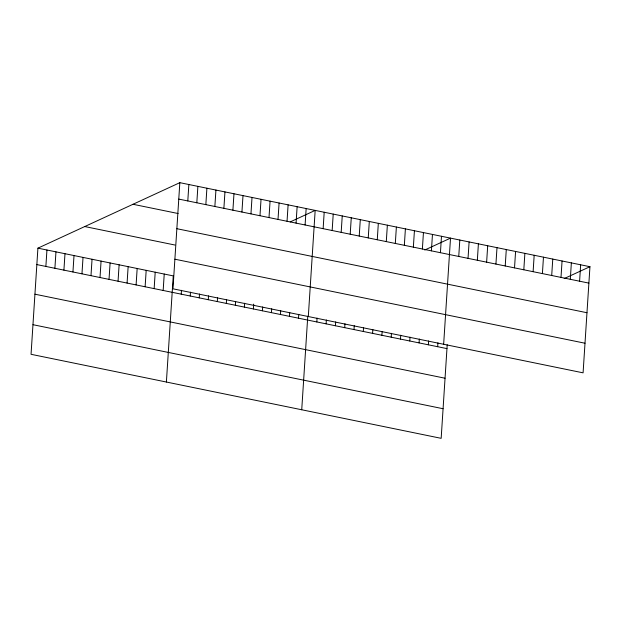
<?xml version="1.0" encoding="UTF-8"?>
<svg xmlns="http://www.w3.org/2000/svg" width="621" height="621" viewBox="0 0 621 621"><rect width="100%" height="100%" fill="white"/><g stroke="black" fill="none" stroke-linecap="round" stroke-linejoin="round"><path stroke-width="0.93" d="M179.834 182.667L172.972 288.812L583.088 372.841L589.95 266.696L179.834 182.667L37.912 248.159L31.05 354.304L441.166 438.333L447.213 344.748M45.876 266.432L46.94 250.015M54.896 268.28L55.96 251.862M63.916 270.135L64.98 253.71M72.944 271.982L74.008 255.557M81.964 273.83L83.028 257.405M90.984 275.677L92.048 259.252M100.012 277.525L101.068 261.099M109.032 279.372L110.096 262.955M118.052 281.22L119.116 264.802M127.08 283.075L128.136 266.65M136.1 284.923L137.163 268.497M145.12 286.77L146.183 270.345M154.148 288.618L155.203 272.192M163.168 290.465L164.231 274.04M166.389 382.039L173.251 275.895L37.912 248.159M181.216 294.16L181.464 290.302M187.798 200.94L188.862 184.515M190.236 296.015L190.484 292.149M196.818 202.788L197.882 186.362M199.256 297.863L199.504 293.997M205.846 204.635L206.902 188.21M208.276 299.71L208.532 295.844M214.866 206.482L215.929 190.057M217.303 301.558L217.552 297.692M223.886 208.33L224.949 191.912M226.323 303.405L226.572 299.539M232.906 210.177L233.97 193.76M235.343 305.253L235.6 301.387M241.934 212.033L242.997 195.607M244.371 307.1L244.62 303.242M250.954 213.88L252.017 197.455M253.391 308.955L253.702 304.119M259.974 215.728L261.037 199.302M262.411 310.803L262.667 306.937M269.002 217.575L270.065 201.15M271.439 312.65L271.688 308.784M278.022 219.423L279.085 202.997M280.459 314.498L280.708 310.632M287.042 221.27L288.105 204.852M289.479 316.345L289.735 312.479M296.07 223.118L297.125 206.7M298.507 318.193L298.755 314.327M305.09 224.973L306.153 208.547M301.728 409.767L307.775 316.182M308.311 316.539L315.173 210.395L290.193 221.922M316.826 321.95L317.075 318.084M323.137 228.668L324.193 212.242M326.118 323.851L326.367 319.986M332.157 230.515L333.221 214.09M341.177 232.363L342.241 215.937M335.418 325.753L335.666 321.895M350.205 234.21L351.261 217.792M344.709 327.663L344.958 323.797M359.225 236.058L360.289 219.64M354.009 329.565L354.257 325.699M368.245 237.913L369.309 221.487M363.301 331.474L363.549 327.609M377.273 239.76L378.329 223.335M372.6 333.376L372.848 329.51M386.293 241.608L387.357 225.182M381.892 335.278L382.14 331.412M395.313 243.455L396.377 227.03M391.191 337.187L391.44 333.322M404.341 245.303L405.397 228.877M400.483 339.089L400.739 335.224M413.361 247.15L414.424 230.733M409.782 340.991L410.031 337.133M422.381 248.998L423.444 232.58M419.074 342.901L419.33 339.035M431.401 250.853L432.464 234.428M428.374 344.802L428.622 340.937M440.429 252.7L441.492 236.275M437.673 346.704L437.921 342.846M443.65 344.267L450.512 238.122L424.756 250.015M458.748 256.45L459.804 240.032M468.04 258.359L469.103 241.934M477.339 260.261L478.403 243.836M486.631 262.163L487.695 245.745M495.931 264.072L496.994 247.647M505.222 265.974L506.286 249.549M514.522 267.876L515.585 251.458M523.813 269.786L524.877 253.36M533.113 271.688L534.176 255.262M542.405 273.589L543.468 257.172M551.704 275.499L552.768 259.073M561.004 277.401L562.059 260.983M570.295 279.31L571.359 262.885M579.595 281.212L580.651 264.787M564.194 278.581L589.95 266.696M178.778 199.093L588.887 283.114M133.003 204.278L178.118 213.523M176.861 228.699L586.977 312.728M84.751 226.549L174.975 245.031M174.889 259.205L584.998 343.227M36.849 264.585L446.965 348.614M34.939 294.191L445.047 378.22M32.967 324.698L443.076 408.727"/></g></svg>
